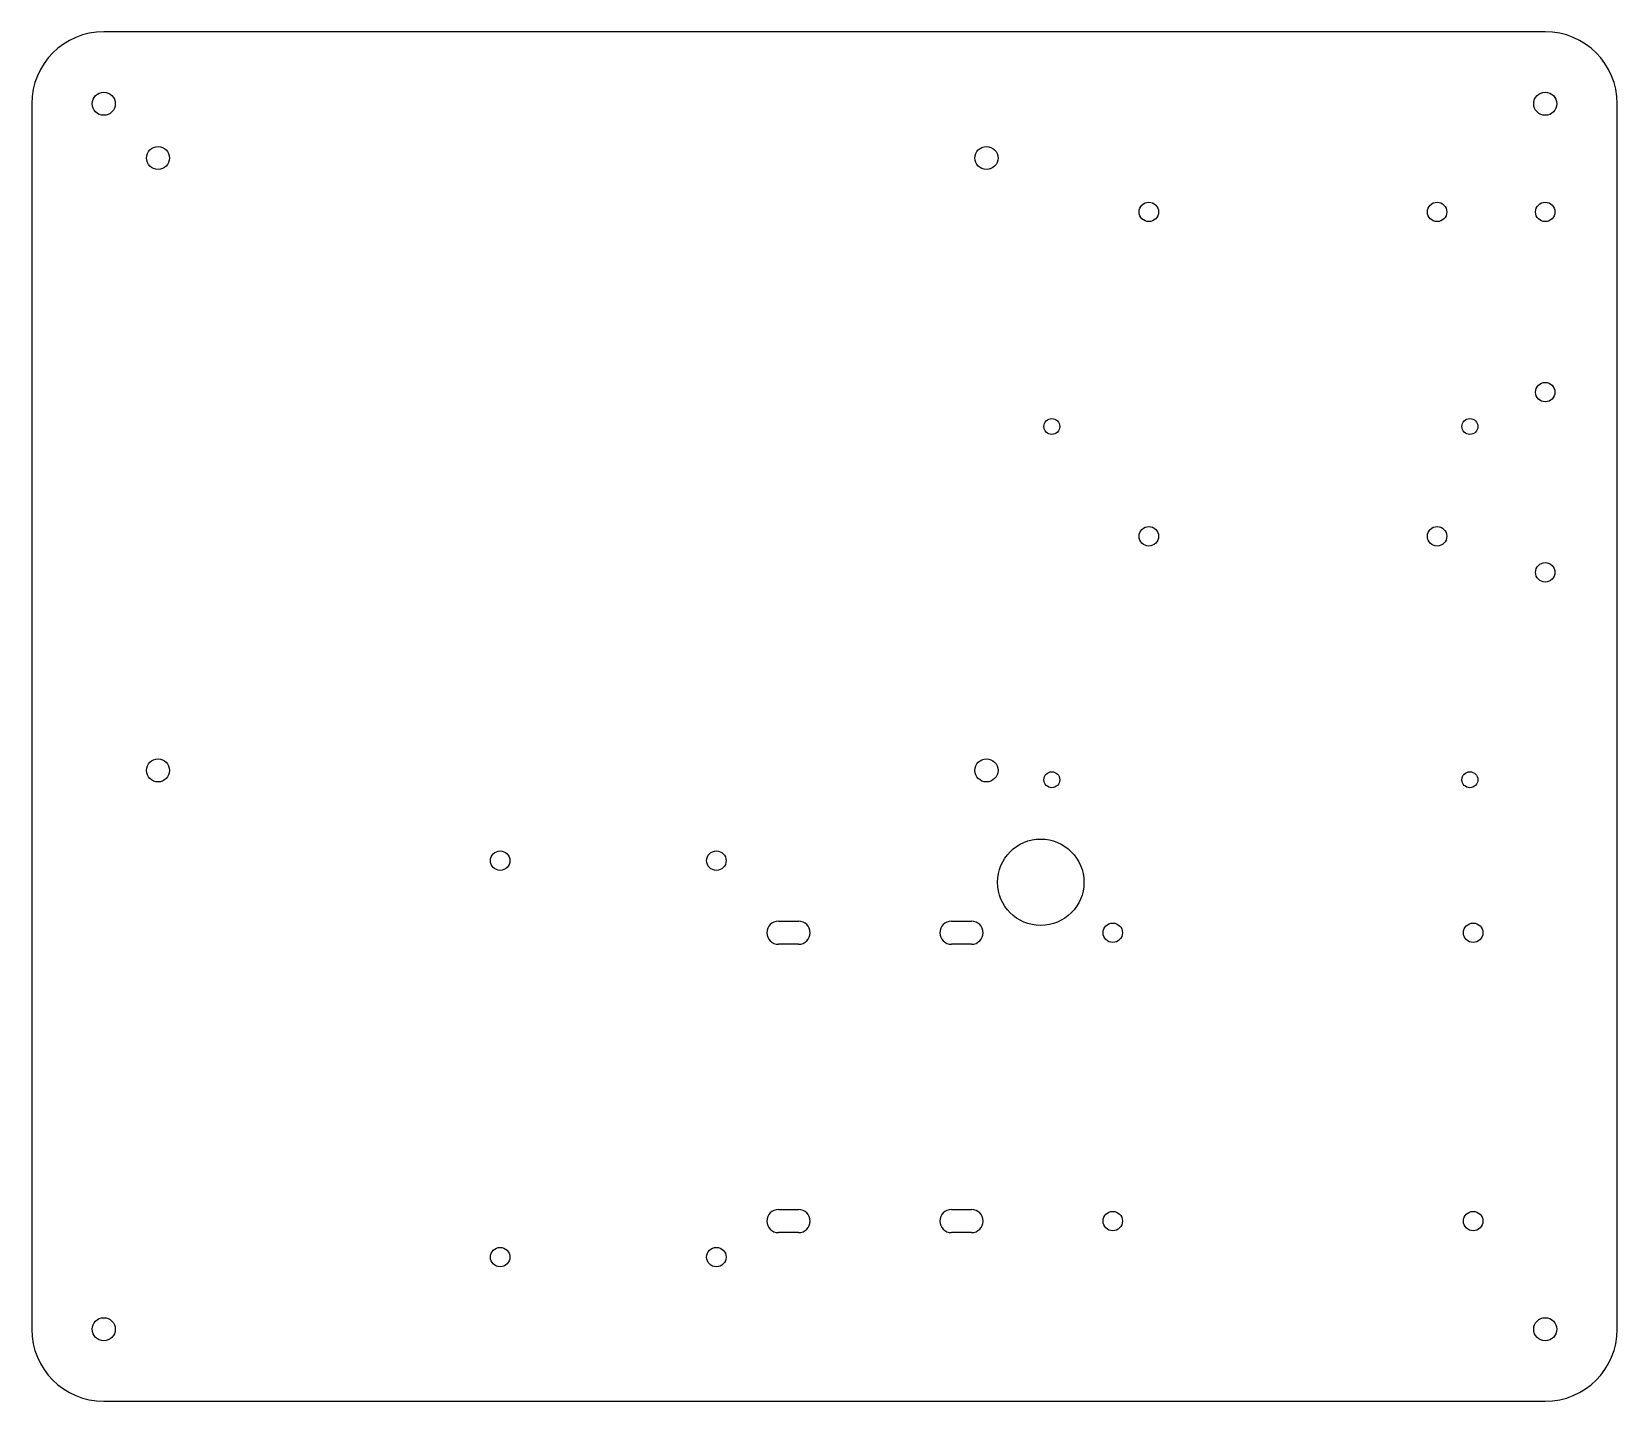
# Model space of a CAD drawing. Header units: millimetres. Extents: x 0 to 220, y 0 to 190.
import ezdxf

# ---------------------------------------------------------------- set-up
doc = ezdxf.new("R2010")
doc.units = ezdxf.units.MM

msp = doc.modelspace()

# ---------------------------------------------------------------- linework, layer by layer
at = {"layer": 'CUT_HOLES'}
for p, q in [((103.6, 66.6), (106.4, 66.6)), ((127.6, 66.6), (130.4, 66.6)), ((106.4, 63.4), (103.6, 63.4)), ((130.4, 63.4), (127.6, 63.4)), ((103.6, 26.6), (106.4, 26.6)), ((127.6, 26.6), (130.4, 26.6)), ((106.4, 23.4), (103.6, 23.4)), ((130.4, 23.4), (127.6, 23.4))]:
    msp.add_line(p, q, dxfattribs=at)
for centre, radius in [((10, 180), 1.6), ((210, 180), 1.6), ((17.525, 172.48), 1.6), ((132.475, 172.48), 1.6), ((155, 165), 1.35), ((195, 165), 1.35), ((210, 165), 1.35), ((210, 140), 1.35), ((141.55, 135.225), 1.1), ((199.55, 135.225), 1.1), ((155, 120), 1.35), ((195, 120), 1.35), ((210, 115), 1.35), ((17.525, 87.52), 1.6), ((132.475, 87.52), 1.6), ((141.55, 86.225), 1.1), ((199.55, 86.225), 1.1), ((140, 72), 6), ((65, 75), 1.35), ((95, 75), 1.35), ((150, 65), 1.35), ((200, 65), 1.35), ((150, 25), 1.35), ((200, 25), 1.35), ((65, 20), 1.35), ((95, 20), 1.35), ((10, 10), 1.6), ((210, 10), 1.6)]:
    msp.add_circle(centre, radius, dxfattribs=at)
for centre, start, end in [((103.6, 65), 90, 270), ((106.4, 65), 270, 90), ((127.6, 65), 90, 270), ((130.4, 65), 270, 90), ((103.6, 25), 90, 270), ((106.4, 25), 270, 90), ((127.6, 25), 90, 270), ((130.4, 25), 270, 90)]:
    msp.add_arc(centre, 1.6, start, end, dxfattribs=at)
at = {"layer": 'CUT_OUTLINE'}
for p, q in [((210, 190), (10, 190)), ((0, 180), (0, 10)), ((220, 10), (220, 180)), ((10, 0), (210, 0))]:
    msp.add_line(p, q, dxfattribs=at)
for centre, start, end in [((10, 180), 90, 180), ((210, 180), 0, 90), ((10, 10), 180, 270), ((210, 10), 270, 360)]:
    msp.add_arc(centre, 10, start, end, dxfattribs=at)

doc.saveas('drawing.dxf')
